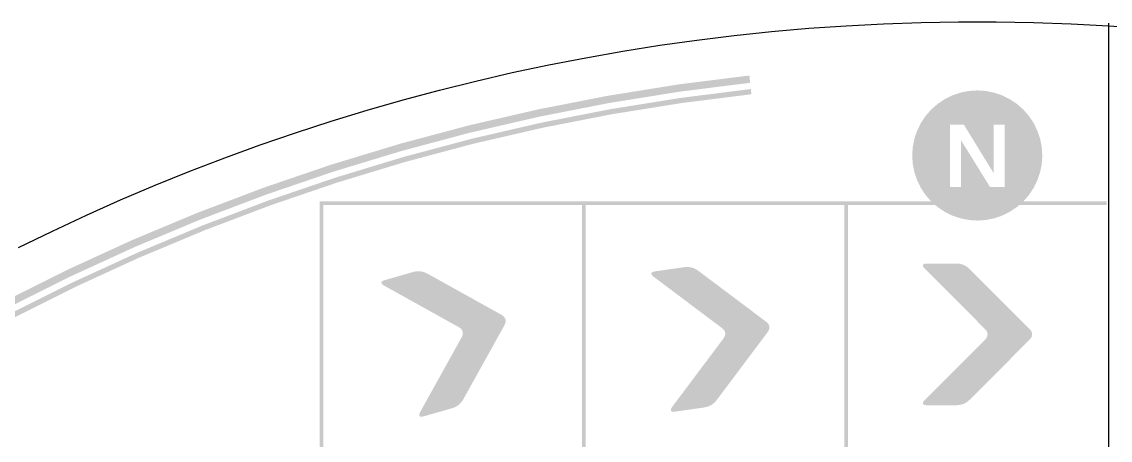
# Model space of a CAD drawing. Header units: millimetres. Extents: x 5 to 723, y 130 to 425.
# Drawn here: x 122.9 to 219.8, y 308 to 345.3 of the extents above; entities that cross this region are included whole.
import ezdxf

# ---------------------------------------------------------------- set-up
doc = ezdxf.new("R2010")
doc.units = ezdxf.units.MM
doc.layers.add('CUT', color=1, linetype='Continuous')
doc.layers.add('RASTER', color=7, linetype='Continuous')

msp = doc.modelspace()

# ---------------------------------------------------------------- hatches: boundary and pattern name
at = {"layer": 'RASTER'}
for points in [[(21.513, 174.286), (22.307, 180.587), (23.313, 186.856), (24.531, 193.088), (25.959, 199.275), (27.596, 205.411), (29.439, 211.487), (31.487, 217.498), (33.737, 223.436), (36.187, 229.294), (38.834, 235.066), (41.675, 240.745), (44.706, 246.325), (47.924, 251.799), (51.326, 257.16), (54.907, 262.404), (58.664, 267.523), (62.592, 272.513), (66.686, 277.366), (70.943, 282.078), (75.356, 286.644), (79.922, 291.057), (84.634, 295.314), (89.487, 299.408), (94.477, 303.336), (99.596, 307.093), (104.84, 310.674), (110.201, 314.076), (115.675, 317.294), (121.255, 320.325), (126.934, 323.166), (132.706, 325.813), (138.564, 328.263), (144.502, 330.513), (150.513, 332.561), (156.589, 334.404), (162.725, 336.041), (168.912, 337.469), (175.144, 338.687), (181.413, 339.693), (187.714, 340.487), (187.784, 339.837), (181.506, 339.046), (175.258, 338.043), (169.048, 336.83), (162.882, 335.407), (156.768, 333.776), (150.713, 331.939), (144.723, 329.898), (138.806, 327.655), (132.969, 325.214), (127.217, 322.576), (121.557, 319.746), (115.997, 316.725), (110.542, 313.518), (105.199, 310.128), (99.974, 306.559), (94.872, 302.815), (89.9, 298.901), (85.064, 294.821), (80.368, 290.58), (75.818, 286.182), (71.42, 281.632), (67.179, 276.936), (63.099, 272.1), (59.185, 267.128), (55.441, 262.026), (51.872, 256.801), (48.482, 251.458), (45.275, 246.003), (42.254, 240.443), (39.424, 234.783), (36.786, 229.031), (34.345, 223.194), (32.102, 217.277), (30.061, 211.287), (28.224, 205.232), (26.593, 199.118), (25.17, 192.952), (23.957, 186.742), (22.954, 180.494), (22.163, 174.216)], [(22.72, 174.155), (23.509, 180.414), (24.508, 186.644), (25.718, 192.835), (27.137, 198.982), (28.763, 205.078), (30.595, 211.115), (32.63, 217.087), (34.865, 222.986), (37.299, 228.807), (39.929, 234.541), (42.751, 240.183), (45.763, 245.727), (48.96, 251.166), (52.34, 256.493), (55.898, 261.702), (59.631, 266.789), (63.533, 271.746), (67.601, 276.568), (71.83, 281.249), (76.215, 285.785), (80.751, 290.17), (85.432, 294.399), (90.254, 298.467), (95.211, 302.369), (100.298, 306.102), (105.507, 309.66), (110.834, 313.04), (116.273, 316.237), (121.817, 319.249), (127.459, 322.071), (133.193, 324.701), (139.014, 327.135), (144.913, 329.37), (150.885, 331.405), (156.922, 333.237), (163.018, 334.863), (169.165, 336.282), (175.356, 337.492), (181.586, 338.491), (187.845, 339.28), (187.895, 338.815), (181.652, 338.029), (175.438, 337.032), (169.262, 335.825), (163.13, 334.41), (157.05, 332.787), (151.028, 330.961), (145.071, 328.931), (139.187, 326.701), (133.381, 324.273), (127.661, 321.65), (122.032, 318.835), (116.503, 315.831), (111.078, 312.641), (105.764, 309.27), (100.568, 305.721), (95.494, 301.998), (90.549, 298.105), (85.739, 294.047), (81.069, 289.829), (76.545, 285.455), (72.171, 280.931), (67.953, 276.261), (63.895, 271.451), (60.002, 266.506), (56.279, 261.432), (52.73, 256.236), (49.359, 250.922), (46.169, 245.497), (43.165, 239.968), (40.35, 234.339), (37.727, 228.619), (35.299, 222.813), (33.069, 216.929), (31.039, 210.972), (29.213, 204.95), (27.59, 198.87), (26.175, 192.738), (24.968, 186.562), (23.971, 180.348), (23.185, 174.105)], [(149.462, 329.288), (173.138, 329.288), (173.138, 328.962), (149.462, 328.962)], [(149.462, 328.962), (149.788, 328.962), (149.788, 305.938), (149.462, 305.938)], [(172.812, 329.288), (196.488, 329.288), (196.488, 328.962), (172.812, 328.962)], [(172.812, 328.962), (173.138, 328.962), (173.138, 305.938), (172.812, 305.938)], [(196.162, 329.288), (219.512, 329.288), (219.512, 328.962), (196.162, 328.962)], [(196.162, 328.962), (196.488, 328.962), (196.488, 305.938), (196.162, 305.938)], [(203.358, 323.259), (203.253, 323.375), (203.185, 323.476), (203.155, 323.561), (203.162, 323.631), (203.206, 323.685), (203.288, 323.724), (203.407, 323.747), (203.564, 323.755), (206.132, 323.755), (206.304, 323.747), (206.469, 323.724), (206.629, 323.685), (206.781, 323.631), (206.927, 323.561), (207.067, 323.476), (207.201, 323.375), (207.328, 323.259), (212.642, 317.945), (212.75, 317.821), (212.827, 317.698), (212.874, 317.574), (212.889, 317.45), (212.874, 317.326), (212.827, 317.202), (212.75, 317.079), (212.642, 316.955), (207.328, 311.641), (207.201, 311.525), (207.067, 311.424), (206.927, 311.339), (206.781, 311.269), (206.629, 311.215), (206.469, 311.176), (206.304, 311.153), (206.132, 311.145), (203.564, 311.145), (203.407, 311.153), (203.288, 311.176), (203.206, 311.215), (203.162, 311.269), (203.155, 311.339), (203.185, 311.424), (203.253, 311.525), (203.358, 311.641), (208.672, 316.955), (208.781, 317.079), (208.858, 317.202), (208.904, 317.326), (208.92, 317.45), (208.904, 317.574), (208.858, 317.698), (208.781, 317.821), (208.672, 317.945)], [(155.241, 321.76), (155.108, 321.843), (155.015, 321.921), (154.963, 321.995), (154.95, 322.064), (154.978, 322.128), (155.046, 322.188), (155.154, 322.243), (155.302, 322.293), (157.772, 322.999), (157.939, 323.039), (158.105, 323.062), (158.268, 323.068), (158.43, 323.058), (158.59, 323.031), (158.748, 322.988), (158.904, 322.928), (159.058, 322.851), (165.627, 319.201), (165.765, 319.112), (165.874, 319.014), (165.952, 318.908), (166.001, 318.793), (166.02, 318.67), (166.01, 318.538), (165.969, 318.398), (165.899, 318.249), (162.25, 311.68), (162.159, 311.533), (162.059, 311.4), (161.948, 311.279), (161.826, 311.172), (161.694, 311.078), (161.552, 310.997), (161.399, 310.93), (161.236, 310.875), (158.766, 310.169), (158.614, 310.134), (158.493, 310.123), (158.404, 310.138), (158.346, 310.178), (158.32, 310.243), (158.326, 310.333), (158.364, 310.449), (158.433, 310.589), (162.082, 317.158), (162.153, 317.307), (162.193, 317.448), (162.204, 317.579), (162.184, 317.703), (162.136, 317.818), (162.057, 317.924), (161.948, 318.022), (161.81, 318.111)], [(179.233, 322.544), (179.113, 322.644), (179.032, 322.734), (178.989, 322.814), (178.987, 322.884), (179.023, 322.944), (179.098, 322.994), (179.213, 323.034), (179.366, 323.064), (181.909, 323.427), (182.08, 323.444), (182.248, 323.444), (182.411, 323.428), (182.569, 323.396), (182.724, 323.348), (182.875, 323.283), (183.021, 323.203), (183.163, 323.106), (189.175, 318.597), (189.3, 318.49), (189.394, 318.378), (189.457, 318.262), (189.49, 318.141), (189.492, 318.017), (189.464, 317.888), (189.405, 317.754), (189.315, 317.616), (184.806, 311.604), (184.697, 311.471), (184.579, 311.353), (184.452, 311.249), (184.318, 311.159), (184.174, 311.084), (184.022, 311.023), (183.861, 310.977), (183.692, 310.945), (181.15, 310.581), (180.994, 310.567), (180.873, 310.573), (180.786, 310.6), (180.735, 310.647), (180.718, 310.715), (180.736, 310.804), (180.789, 310.913), (180.877, 311.043), (185.385, 317.055), (185.475, 317.193), (185.534, 317.326), (185.563, 317.455), (185.561, 317.58), (185.528, 317.7), (185.464, 317.817), (185.37, 317.928), (185.245, 318.035)]]:
    msp.add_hatch(color=7, dxfattribs=at).paths.add_polyline_path(points)
h = msp.add_hatch(color=7, dxfattribs=at)
h.paths.add_polyline_path([(213.791, 333.368), (213.741, 332.612), (213.593, 331.869), (213.35, 331.152), (213.015, 330.472), (212.594, 329.842), (212.095, 329.273), (211.525, 328.773), (210.895, 328.353), (210.216, 328.018), (209.499, 327.774), (208.756, 327.626), (208, 327.577), (207.244, 327.626), (206.501, 327.774), (205.784, 328.018), (205.105, 328.353), (204.475, 328.773), (203.905, 329.273), (203.406, 329.842), (202.985, 330.472), (202.65, 331.152), (202.407, 331.869), (202.259, 332.612), (202.209, 333.368), (202.259, 334.123), (202.407, 334.866), (202.65, 335.584), (202.985, 336.263), (203.406, 336.893), (203.905, 337.462), (204.475, 337.962), (205.105, 338.383), (205.784, 338.718), (206.501, 338.961), (207.244, 339.109), (208, 339.158), (208.756, 339.109), (209.499, 338.961), (210.216, 338.718), (210.895, 338.383), (211.525, 337.962), (212.095, 337.462), (212.594, 336.893), (213.015, 336.263), (213.35, 335.584), (213.593, 334.866), (213.741, 334.123)])
h.paths.add_polyline_path([(210.439, 330.569), (210.439, 336.104), (209.454, 336.104), (209.454, 331.827), (209.438, 331.827), (206.812, 336.104), (205.561, 336.104), (205.561, 330.569), (206.546, 330.569), (206.546, 334.712), (206.562, 334.712), (209.134, 330.569), (210.439, 330.569)], flags=0)

# ---------------------------------------------------------------- linework, layer by layer
at = {"layer": 'CUT'}
for points in [[(122.66, 325.18), (125.66, 326.643), (128.686, 328.054), (131.736, 329.412), (134.809, 330.716), (137.904, 331.967), (141.021, 333.163), (144.158, 334.304), (147.314, 335.391), (150.489, 336.423), (153.682, 337.399), (156.891, 338.319), (160.115, 339.183), (163.354, 339.99), (166.607, 340.741), (169.873, 341.435), (173.15, 342.072), (176.437, 342.651), (179.734, 343.173), (183.04, 343.638), (186.354, 344.045), (189.674, 344.393), (192.999, 344.684), (196.329, 344.917), (199.663, 345.092), (202.999, 345.208), (206.337, 345.266), (209.676, 345.266), (213.013, 345.208), (216.35, 345.091), (219.683, 344.916), (223.014, 344.683)], [(219.698, 345.152), (219.675, 344.779), (219.675, 297.836)]]:
    msp.add_lwpolyline(points, dxfattribs=at)

doc.saveas('drawing.dxf')
